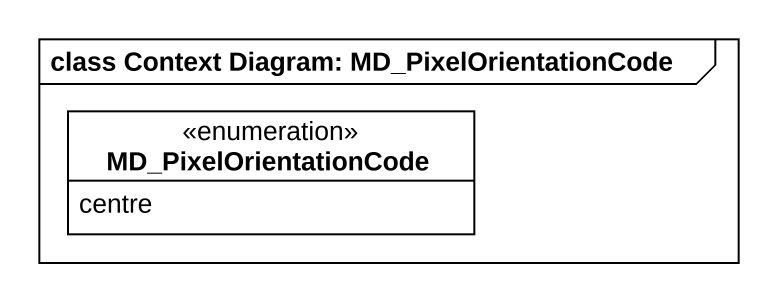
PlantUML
@startuml
mainframe class Context Diagram: MD_PixelOrientationCode
hide circle
hide empty members
enum MD_PixelOrientationCode #FFFFFF {
  centre
}
@enduml
